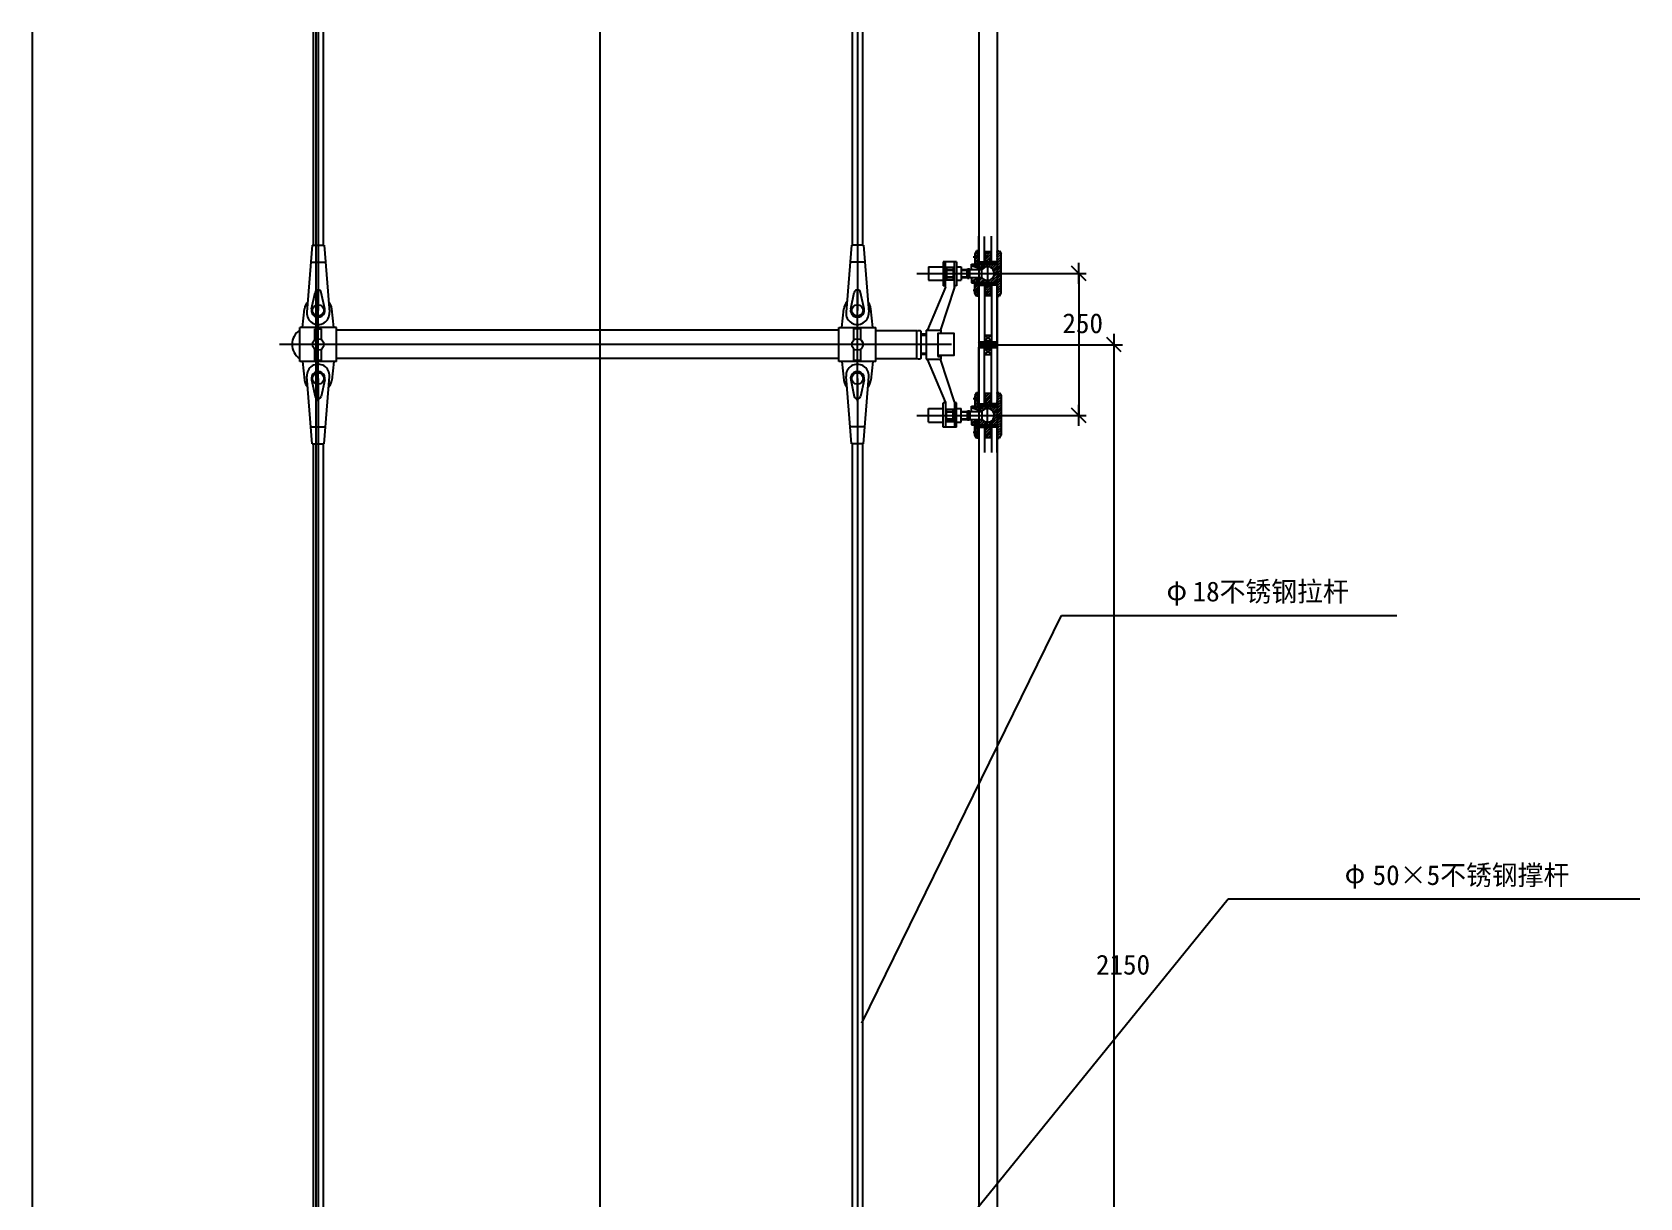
# Model space of a CAD drawing. Header units: metres. Extents: x 2140 to 4973, y 2412 to 6573.
# Drawn here: x 2140 to 4973, y 4519 to 6573 of the extents above; entities that cross this region are included whole.
import ezdxf

# ---------------------------------------------------------------- set-up
doc = ezdxf.new("R2010")
doc.units = ezdxf.units.M
for name, color, linetype in [('212', 2, 'Continuous'), ('中心线', 1, 'Continuous'), ('剖面线', 1, 'Continuous'), ('尺寸', 6, 'Continuous'), ('文字层', 125, 'Continuous'), ('虚线', 5, 'Continuous')]:
    doc.layers.add(name, color=color, linetype=linetype)
doc.dimstyles.get("Standard").update_dxf_attribs({"dimtxt": 2.5, "dimasz": 2.5, "dimexe": 1.25, "dimexo": 0.625, "dimtad": 1, "dimcen": 2.5, "dimazin": 3, "dimtfac": 1, "dimtmove": 0, "dimatfit": 3})

# ---------------------------------------------------------------- blocks, each defined once
blk = doc.blocks.new('CC')
blk.add_line((-34.02, 0), (35.09, 0))
blk.add_lwpolyline([(-23.48, -23.39), (23.76, 23.82)])

msp = doc.modelspace()

# ---------------------------------------------------------------- hatches: boundary and pattern name
at = {"layer": '中心线'}
h = msp.add_hatch(dxfattribs=at)
h.set_pattern_fill('ANSI37', scale=0.5)
h.paths.add_polyline_path([(3818.3, 6029.65), (3818.3, 6027.65), (3808.22, 6027.65, -0.27), (3808.3, 6017.78), (3808.3, 6017.65), (3818.3, 6017.65), (3818.3, 6015.65), (3830.3, 6015.65), (3830.3, 6017.65), (3840.3, 6017.65, -0.28), (3840.3, 6027.65), (3830.3, 6027.65), (3830.3, 6029.65)])
at = {"layer": '剖面线'}
h = msp.add_hatch(dxfattribs=at)
h.set_pattern_fill('ANSI31')
h.paths.add_polyline_path([(3813.67, 6141.11), (3795.33, 6134.87), (3795.33, 6132.61), (3810.33, 6132.61), (3810.33, 6131.61), (3841.3, 6131.61), (3841.3, 6108.05), (3844.3, 6108.05), (3847.3, 6113.24), (3847.3, 6148.11), (3835.41, 6148.11, -0.41), (3823.41, 6136.11, -0.24)])
h.paths.add_polyline_path([(3847.3, 6148.11), (3847.3, 6182.98), (3844.37, 6188.05), (3841.3, 6188.05), (3841.3, 6164.61), (3810.33, 6164.61), (3810.33, 6163.61), (3795.33, 6163.61), (3795.33, 6161.35), (3813.67, 6155.11, -0.24), (3823.41, 6160.11, -0.25), (3833.41, 6154.75, -0.15), (3835.41, 6148.11)])
h = msp.add_hatch(dxfattribs=at)
h.set_pattern_fill('ANSI31')
h.paths.add_polyline_path([(3807.22, 6131.61), (3801.22, 6131.61), (3801.22, 6120.03), (3804.22, 6120.03), (3805.08, 6118.53), (3804.22, 6117.03), (3801.22, 6117.03), (3801.22, 6113.31), (3804.22, 6108.11), (3807.22, 6108.11)])
h.paths.add_polyline_path([(3801.22, 6164.61), (3807.22, 6164.61), (3807.22, 6188.11), (3804.22, 6188.11), (3801.22, 6182.92), (3801.22, 6179.2), (3804.22, 6179.2), (3805.08, 6177.7), (3804.22, 6176.2), (3801.22, 6176.2)])
h.paths.add_polyline_path([(3829.3, 6187.11), (3819.3, 6187.11), (3819.3, 6170.61), (3822.3, 6170.61), (3822.3, 6166.61), (3808.22, 6166.61), (3808.22, 6164.61), (3840.3, 6164.61), (3840.3, 6166.61), (3826.3, 6166.61), (3826.3, 6170.61), (3829.3, 6170.61)])
h.paths.add_polyline_path([(3819.3, 6109.11), (3829.3, 6109.11), (3829.3, 6125.61), (3826.3, 6125.61), (3826.3, 6129.61), (3840.3, 6129.61), (3840.3, 6131.61), (3808.3, 6131.61), (3808.3, 6129.61), (3822.3, 6129.61), (3822.3, 6125.61), (3819.3, 6125.61)])
h = msp.add_hatch(dxfattribs=at)
h.set_pattern_fill('ANSI37', scale=0.2)
h.paths.add_polyline_path([(3807.22, 6108.11), (3808.3, 6108.11), (3808.3, 6131.61), (3807.22, 6131.61)])
h.paths.add_polyline_path([(3808.22, 6188.11), (3807.22, 6188.11), (3807.22, 6164.61), (3808.22, 6164.61)])
h.paths.add_polyline_path([(3840.3, 6164.61), (3841.3, 6164.61), (3841.3, 6188.05), (3840.3, 6188.05)])
h.paths.add_polyline_path([(3840.3, 6108.05), (3841.3, 6108.05), (3841.3, 6131.61), (3840.3, 6131.61)])
h = msp.add_hatch(dxfattribs=at)
h.set_pattern_fill('ANSI37', scale=0.25)
h.paths.add_polyline_path([(3818.3, 6127.61), (3818.3, 6109.11), (3819.3, 6109.11), (3819.3, 6125.61), (3822.3, 6125.61), (3822.3, 6129.61), (3808.3, 6129.61), (3808.3, 6127.61)])
h.paths.add_polyline_path([(3826.3, 6129.61), (3826.3, 6125.61), (3829.3, 6125.61), (3829.3, 6109.11), (3830.3, 6109.11), (3830.3, 6127.61), (3840.3, 6127.61), (3840.3, 6129.61)])
h.paths.add_polyline_path([(3826.3, 6170.61), (3826.3, 6166.61), (3840.3, 6166.61), (3840.3, 6168.61), (3830.3, 6168.61), (3830.3, 6187.11), (3829.3, 6187.11), (3829.3, 6170.61)])
h.paths.add_polyline_path([(3822.3, 6170.61), (3819.3, 6170.61), (3819.3, 6187.11), (3818.3, 6187.11), (3818.3, 6168.61), (3808.22, 6168.61), (3808.22, 6166.61), (3822.3, 6166.61)])
h = msp.add_hatch(dxfattribs=at)
h.set_pattern_fill('ANSI31')
h.paths.add_polyline_path([(3847.3, 5932.98), (3844.3, 5938.17), (3841.3, 5938.17), (3841.3, 5914.61), (3810.33, 5914.61), (3810.33, 5913.61), (3795.33, 5913.61), (3795.33, 5911.35), (3813.67, 5905.11, -0.24), (3823.41, 5910.11, -0.41), (3835.41, 5898.11), (3847.3, 5898.11)])
h.paths.add_polyline_path([(3847.3, 5898.11), (3835.41, 5898.11, -0.15), (3833.41, 5891.48, -0.25), (3823.41, 5886.11, -0.24), (3813.67, 5891.11), (3795.33, 5884.87), (3795.33, 5882.61), (3810.33, 5882.61), (3810.33, 5881.61), (3841.3, 5881.61), (3841.3, 5858.17), (3844.37, 5858.17), (3847.3, 5863.24)])
h = msp.add_hatch(dxfattribs=at)
h.set_pattern_fill('ANSI31')
h.paths.add_polyline_path([(3807.22, 5938.11), (3804.22, 5938.11), (3801.22, 5932.92), (3801.22, 5929.2), (3804.22, 5929.2), (3805.08, 5927.7), (3804.22, 5926.2), (3801.22, 5926.2), (3801.22, 5914.61), (3807.22, 5914.61)])
h.paths.add_polyline_path([(3801.22, 5870.03), (3804.22, 5870.03), (3805.08, 5868.53), (3804.22, 5867.03), (3801.22, 5867.03), (3801.22, 5863.31), (3804.22, 5858.11), (3807.22, 5858.11), (3807.22, 5881.61), (3801.22, 5881.61)])
h.paths.add_polyline_path([(3829.3, 5875.61), (3826.3, 5875.61), (3826.3, 5879.61), (3840.3, 5879.61), (3840.3, 5881.61), (3808.22, 5881.61), (3808.22, 5879.61), (3822.3, 5879.61), (3822.3, 5875.61), (3819.3, 5875.61), (3819.3, 5859.11), (3829.3, 5859.11)])
h.paths.add_polyline_path([(3819.3, 5920.61), (3822.3, 5920.61), (3822.3, 5916.61), (3808.3, 5916.61), (3808.3, 5914.61), (3840.3, 5914.61), (3840.3, 5916.61), (3826.3, 5916.61), (3826.3, 5920.61), (3829.3, 5920.61), (3829.3, 5937.11), (3819.3, 5937.11)])
h = msp.add_hatch(dxfattribs=at)
h.set_pattern_fill('ANSI37', scale=0.2)
h.paths.add_polyline_path([(3808.3, 5938.11), (3807.22, 5938.11), (3807.22, 5914.61), (3808.3, 5914.61)])
h.paths.add_polyline_path([(3808.22, 5881.61), (3807.22, 5881.61), (3807.22, 5858.11), (3808.22, 5858.11)])
h.paths.add_polyline_path([(3841.3, 5881.61), (3840.3, 5881.61), (3840.3, 5858.17), (3841.3, 5858.17)])
h.paths.add_polyline_path([(3841.3, 5938.17), (3840.3, 5938.17), (3840.3, 5914.61), (3841.3, 5914.61)])
h = msp.add_hatch(dxfattribs=at)
h.set_pattern_fill('ANSI37', scale=0.25)
h.paths.add_polyline_path([(3818.3, 5918.61), (3808.3, 5918.61), (3808.3, 5916.61), (3822.3, 5916.61), (3822.3, 5920.61), (3819.3, 5920.61), (3819.3, 5937.11), (3818.3, 5937.11)])
h.paths.add_polyline_path([(3840.3, 5916.61), (3840.3, 5918.61), (3830.3, 5918.61), (3830.3, 5937.11), (3829.3, 5937.11), (3829.3, 5920.61), (3826.3, 5920.61), (3826.3, 5916.61)])
h.paths.add_polyline_path([(3829.3, 5875.61), (3829.3, 5859.11), (3830.3, 5859.11), (3830.3, 5877.61), (3840.3, 5877.61), (3840.3, 5879.61), (3826.3, 5879.61), (3826.3, 5875.61)])
h.paths.add_polyline_path([(3822.3, 5879.61), (3808.22, 5879.61), (3808.22, 5877.61), (3818.3, 5877.61), (3818.3, 5859.11), (3819.3, 5859.11), (3819.3, 5875.61), (3822.3, 5875.61)])

# ---------------------------------------------------------------- linework, layer by layer
for p, q in [((2635.22, 6573.45), (2635.22, 6198.11)), ((2653.22, 6573.45), (2653.22, 6198.11)), ((3585.22, 6573.45), (3585.22, 6198.11)), ((3603.22, 6573.45), (3603.22, 6198.11)), ((3808.3, 6573.45), (3808.3, 3159.04)), ((3840.3, 6573.45), (3840.3, 3159.04)), ((3808.22, 6164.61), (3808.22, 6213.77)), ((3818.3, 6168.61), (3818.3, 6213.54)), ((3830.3, 6168.61), (3830.3, 6213.77)), ((3840.3, 6213.74), (3840.3, 6164.61)), ((2633.7, 6198.11), (2624.28, 6079.7)), ((2633.7, 6198.11), (2654.74, 6198.11)), ((2654.74, 6198.11), (2664.16, 6079.7)), ((3583.7, 6198.11), (3574.28, 6079.7)), ((3604.74, 6198.11), (3583.7, 6198.11)), ((3604.74, 6198.11), (3614.16, 6079.7)), ((3804.22, 6188.11), (3801.22, 6182.92)), ((3801.22, 6182.92), (3801.22, 6164.61)), ((3801.22, 6179.2), (3804.22, 6179.2)), ((3801.22, 6176.2), (3804.22, 6176.2)), ((3808.22, 6188.11), (3804.22, 6188.11)), ((3805.08, 6177.7), (3804.22, 6179.2)), ((3804.22, 6179.2), (3804.22, 6176.2)), ((3804.22, 6176.2), (3805.08, 6177.7)), ((3807.22, 6188.11), (3807.22, 6164.61)), ((3818.3, 6187.11), (3830.3, 6187.11)), ((3819.3, 6187.11), (3819.3, 6170.61)), ((3829.3, 6187.11), (3829.3, 6170.61)), ((3840.3, 6188.05), (3844.3, 6188.05)), ((3841.3, 6164.61), (3841.3, 6188.05)), ((3841.3, 6164.61), (3841.3, 6188.05)), ((3844.35, 6188.08), (3847.3, 6182.98)), ((3847.3, 6148.11), (3847.3, 6182.98)), ((2631.31, 6168.11), (2657.13, 6168.11)), ((3607.13, 6168.11), (3581.31, 6168.11)), ((3719.6, 6160.11), (3745.24, 6160.11)), ((3719.6, 6160.11), (3719.6, 6136.11)), ((3749.24, 6168.95), (3745.24, 6168.95)), ((3745.24, 6168.95), (3745.24, 6126.19)), ((3765.24, 6168.95), (3749.24, 6168.95)), ((3749.24, 6123.95), (3749.24, 6168.95)), ((3749.24, 6159.11), (3765.24, 6159.11)), ((3751.24, 6158.61), (3749.24, 6158.61)), ((3751.24, 6158.61), (3751.24, 6137.61)), ((3751.24, 6155.11), (3763.03, 6155.11)), ((3751.24, 6154.11), (3763.03, 6154.11)), ((3763.03, 6158.61), (3765.03, 6158.61)), ((3763.03, 6158.61), (3763.03, 6137.61)), ((3769.05, 6168.95), (3765.24, 6168.95)), ((3765.24, 6123.95), (3765.24, 6168.95)), ((3769.05, 6168.95), (3769.05, 6126.19)), ((3769.05, 6160.11), (3777.05, 6160.11)), ((3777.05, 6160.11), (3777.05, 6136.11)), ((3777.05, 6155.11), (3787.4, 6155.11)), ((3777.05, 6154.11), (3787.4, 6154.11)), ((3787.4, 6155.11), (3788.4, 6156.11)), ((3787.4, 6155.11), (3788.4, 6156.11)), ((3787.4, 6141.11), (3787.4, 6155.11)), ((3787.4, 6141.11), (3787.4, 6155.11)), ((3788.4, 6140.11), (3788.4, 6156.11)), ((3788.4, 6156.11), (3791.4, 6156.11)), ((3788.4, 6140.11), (3788.4, 6156.11)), ((3788.4, 6156.11), (3791.4, 6156.11)), ((3791.4, 6140.11), (3791.4, 6156.11)), ((3792.4, 6155.11), (3791.4, 6156.11)), ((3791.4, 6140.11), (3791.4, 6156.11)), ((3792.4, 6155.11), (3791.4, 6156.11)), ((3792.4, 6155.11), (3813.67, 6155.11)), ((3792.4, 6141.11), (3792.4, 6155.11)), ((3792.4, 6141.11), (3792.4, 6155.11)), ((3795.33, 6164.61), (3841.3, 6164.61)), ((3795.33, 6164.61), (3841.3, 6164.61)), ((3795.33, 6155.11), (3795.33, 6164.61)), ((3795.33, 6163.61), (3810.33, 6163.61)), ((3813.67, 6155.11), (3795.33, 6161.35)), ((3808.22, 6168.61), (3818.3, 6168.61)), ((3808.22, 6166.61), (3822.3, 6166.61)), ((3808.22, 6164.61), (3840.3, 6164.61)), ((3810.33, 6163.61), (3810.33, 6164.61)), ((3813.67, 6141.11), (3813.67, 6155.11)), ((3819.3, 6170.61), (3822.3, 6170.61)), ((3822.3, 6170.61), (3822.3, 6166.61)), ((3823.41, 6160.11), (3823.41, 6161.11)), ((3826.3, 6170.61), (3826.3, 6166.61)), ((3829.3, 6170.61), (3826.3, 6170.61)), ((3840.3, 6166.61), (3826.3, 6166.61)), ((3840.3, 6168.61), (3830.3, 6168.61)), ((3847.3, 6113.24), (3847.3, 6148.11)), ((3749.24, 6123.95), (3717.57, 6049.07)), ((3719.6, 6136.11), (3745.24, 6136.11)), ((3765.24, 6123.95), (3740.49, 6049.07)), ((3749.24, 6126.19), (3745.24, 6126.19)), ((3751.24, 6137.61), (3749.24, 6137.61)), ((3749.24, 6137.11), (3765.24, 6137.11)), ((3751.24, 6142.11), (3763.03, 6142.11)), ((3751.24, 6141.11), (3763.03, 6141.11)), ((3763.03, 6137.61), (3765.03, 6137.61)), ((3769.05, 6126.19), (3765.24, 6126.19)), ((3769.05, 6136.11), (3777.05, 6136.11)), ((3777.05, 6142.11), (3787.4, 6142.11)), ((3777.05, 6141.11), (3787.4, 6141.11)), ((3787.4, 6141.11), (3788.4, 6140.11)), ((3787.4, 6141.11), (3788.4, 6140.11)), ((3788.4, 6140.11), (3791.4, 6140.11)), ((3788.4, 6140.11), (3791.4, 6140.11)), ((3792.4, 6141.11), (3791.4, 6140.11)), ((3792.4, 6141.11), (3791.4, 6140.11)), ((3792.4, 6141.11), (3813.67, 6141.11)), ((3795.33, 6141.11), (3795.33, 6131.61)), ((3813.67, 6141.11), (3795.33, 6134.87)), ((3795.33, 6132.61), (3810.33, 6132.61)), ((3795.33, 6131.61), (3841.3, 6131.61)), ((3795.33, 6131.61), (3841.3, 6131.61)), ((3801.22, 6113.31), (3801.22, 6131.61)), ((3801.22, 6120.03), (3804.22, 6120.03)), ((3804.22, 6120.03), (3805.08, 6118.53)), ((3804.22, 6117.03), (3804.22, 6120.03)), ((3805.08, 6118.53), (3804.22, 6117.03)), ((3807.22, 6131.61), (3807.22, 6108.11)), ((3808.22, 6131.61), (3840.3, 6131.61)), ((3808.22, 6129.61), (3822.3, 6129.61)), ((3808.22, 6127.61), (3818.3, 6127.61)), ((3808.3, 6131.61), (3808.3, 6027.65)), ((3810.33, 6132.61), (3810.33, 6131.61)), ((3818.3, 6127.61), (3818.3, 6027.65)), ((3819.3, 6109.11), (3819.3, 6125.61)), ((3819.3, 6125.61), (3822.3, 6125.61)), ((3822.3, 6125.61), (3822.3, 6129.61)), ((3823.41, 6136.11), (3823.41, 6135.11)), ((3826.3, 6125.61), (3826.3, 6129.61)), ((3840.3, 6129.61), (3826.3, 6129.61)), ((3829.3, 6125.61), (3826.3, 6125.61)), ((3829.3, 6109.11), (3829.3, 6125.61)), ((3830.3, 6127.61), (3830.3, 6027.65)), ((3840.3, 6127.61), (3830.3, 6127.61)), ((3840.3, 6027.65), (3840.3, 6131.61)), ((3841.3, 6108.05), (3841.3, 6131.61)), ((2632.49, 6085.62), (2638.72, 6114.76)), ((2655.95, 6085.62), (2649.72, 6114.76)), ((3582.49, 6085.62), (3588.72, 6114.76)), ((3605.95, 6085.62), (3599.72, 6114.76)), ((3801.22, 6117.03), (3804.22, 6117.03)), ((3804.22, 6108.11), (3801.22, 6113.31)), ((3808.22, 6108.11), (3804.22, 6108.11)), ((3818.3, 6109.11), (3830.3, 6109.11)), ((3840.3, 6108.05), (3844.3, 6108.05)), ((3844.35, 6108.14), (3847.3, 6113.24)), ((2616.72, 6053.11), (2620.37, 6085.78)), ((2671.72, 6053.11), (2668.07, 6085.78)), ((3566.72, 6053.11), (3570.37, 6085.78)), ((3621.72, 6053.11), (3618.07, 6085.78)), ((2611.72, 5993.11), (2611.72, 6053.11)), ((2676.22, 6053.11), (2611.72, 6053.11)), ((2676.72, 6053.11), (2611.72, 6053.11)), ((2638.22, 6031.11), (2638.22, 6050.61)), ((2638.22, 6050.61), (2650.22, 6050.61)), ((2650.22, 6031.11), (2650.22, 6050.61)), ((2676.72, 5993.11), (2676.72, 6053.11)), ((3561.72, 6048.11), (2676.72, 6048.11)), ((3561.72, 5993.11), (3561.72, 6053.11)), ((3561.72, 6053.11), (3626.72, 6053.11)), ((3562.22, 6053.11), (3626.72, 6053.11)), ((3600.22, 6050.61), (3588.22, 6050.61)), ((3588.22, 6031.11), (3588.22, 6050.61)), ((3600.22, 6031.11), (3600.22, 6050.61)), ((3626.72, 5993.11), (3626.72, 6053.11)), ((3626.72, 6047.65), (3698.74, 6047.65)), ((3698.74, 6047.63), (3698.73, 6047.65)), ((3698.74, 6023.11), (3698.74, 6047.65)), ((3698.74, 6046.6), (3700.39, 6047.65)), ((3700.39, 6047.65), (3705.09, 6047.65)), ((3706.74, 6046.6), (3705.09, 6047.65)), ((3706.74, 6023.11), (3706.74, 6046.6)), ((3715.24, 6041.11), (3706.74, 6041.11)), ((3715.24, 6039.11), (3706.74, 6039.11)), ((3715.24, 6048.15), (3715.24, 6023.11)), ((3715.24, 6048.15), (3741.24, 6048.15)), ((3736.24, 6043.15), (3736.24, 6002.15)), ((3736.24, 6043.15), (3741.24, 6043.15)), ((3736.24, 6038.45), (3736.24, 6006.84)), ((3741.24, 6048.15), (3741.24, 6043.15)), ((3818.3, 6039.65), (3830.3, 6039.65)), ((3818.3, 6039.65), (3830.3, 6029.65)), ((3818.3, 6029.65), (3830.3, 6039.65)), ((2638.22, 5995.61), (2638.22, 6015.11)), ((2650.22, 5995.61), (2650.22, 6015.11)), ((3588.22, 5995.61), (3588.22, 6015.11)), ((3600.22, 5995.61), (3600.22, 6015.11)), ((3698.74, 5997.65), (3698.74, 6023.11)), ((3706.74, 5998.7), (3706.74, 6023.11)), ((3715.24, 6007.11), (3706.74, 6007.11)), ((3715.24, 6005.11), (3706.74, 6005.11)), ((3715.24, 6023.11), (3715.24, 5997.15)), ((3808.22, 6027.65), (3818.3, 6027.65)), ((3808.22, 6017.65), (3818.3, 6017.65)), ((3808.3, 5914.61), (3808.3, 6017.78)), ((3818.3, 6029.65), (3830.3, 6029.65)), ((3818.3, 5918.61), (3818.3, 6017.65)), ((3818.3, 6015.65), (3830.3, 6005.65)), ((3818.3, 6005.65), (3830.3, 6015.65)), ((3818.3, 6015.65), (3830.3, 6015.65)), ((3818.3, 6005.65), (3830.3, 6005.65)), ((3830.3, 6027.65), (3840.3, 6027.65)), ((3830.3, 5918.61), (3830.3, 6017.65)), ((3830.3, 6017.65), (3840.3, 6017.65)), ((3840.3, 6027.65), (3840.3, 6017.65)), ((3840.3, 6017.65), (3840.3, 5914.61)), ((2676.72, 5993.11), (2611.72, 5993.11)), ((2676.22, 5993.11), (2611.72, 5993.11)), ((2616.72, 5993.11), (2620.37, 5960.45)), ((2638.22, 5995.61), (2650.22, 5995.61)), ((2671.72, 5993.11), (2668.07, 5960.45)), ((3561.72, 5998.11), (2676.72, 5998.11)), ((3626.22, 5993.11), (3561.72, 5993.11)), ((3626.72, 5993.11), (3561.72, 5993.11)), ((3566.72, 5993.11), (3570.37, 5960.45)), ((3588.22, 5995.61), (3600.22, 5995.61)), ((3621.72, 5993.11), (3618.07, 5960.45)), ((3626.72, 5998.57), (3698.74, 5998.57)), ((3700.39, 5997.65), (3705.09, 5997.65)), ((3706.74, 5998.7), (3705.09, 5997.65)), ((3715.24, 5997.15), (3741.24, 5997.15)), ((3749.24, 5922.27), (3717.57, 5997.15)), ((3736.24, 6002.15), (3741.24, 6002.15)), ((3765.24, 5922.27), (3740.49, 5997.15)), ((3741.24, 6002.15), (3741.24, 5997.15)), ((2633.7, 5848.11), (2624.28, 5966.53)), ((2632.49, 5960.6), (2638.72, 5931.46)), ((2655.95, 5960.6), (2649.72, 5931.46)), ((2654.74, 5848.11), (2664.16, 5966.53)), ((3583.7, 5848.11), (3574.28, 5966.53)), ((3582.49, 5960.6), (3588.72, 5931.46)), ((3605.95, 5960.6), (3599.72, 5931.46)), ((3604.74, 5848.11), (3614.16, 5966.53)), ((3745.24, 5877.27), (3745.24, 5920.03)), ((3749.24, 5920.03), (3745.24, 5920.03)), ((3749.24, 5922.27), (3749.24, 5877.27)), ((3765.24, 5922.27), (3765.24, 5877.27)), ((3769.05, 5920.03), (3765.24, 5920.03)), ((3769.05, 5877.27), (3769.05, 5920.03)), ((3804.22, 5938.11), (3801.22, 5932.92)), ((3801.22, 5932.92), (3801.22, 5914.61)), ((3801.22, 5929.2), (3804.22, 5929.2)), ((3801.22, 5926.2), (3804.22, 5926.2)), ((3808.22, 5938.11), (3804.22, 5938.11)), ((3804.22, 5929.2), (3804.22, 5926.2)), ((3805.08, 5927.7), (3804.22, 5929.2)), ((3804.22, 5926.2), (3805.08, 5927.7)), ((3807.22, 5914.61), (3807.22, 5938.11)), ((3818.3, 5937.11), (3830.3, 5937.11)), ((3819.3, 5937.11), (3819.3, 5920.61)), ((3819.3, 5920.61), (3822.3, 5920.61)), ((3822.3, 5920.61), (3822.3, 5916.61)), ((3826.3, 5920.61), (3826.3, 5916.61)), ((3829.3, 5920.61), (3826.3, 5920.61)), ((3829.3, 5937.11), (3829.3, 5920.61)), ((3840.3, 5938.17), (3844.3, 5938.17)), ((3841.3, 5938.17), (3841.3, 5914.61)), ((3844.35, 5938.08), (3847.3, 5932.98)), ((3847.3, 5932.98), (3847.3, 5898.11)), ((3719.6, 5886.11), (3719.6, 5910.11)), ((3719.6, 5910.11), (3745.24, 5910.11)), ((3749.24, 5909.11), (3765.24, 5909.11)), ((3751.24, 5908.61), (3749.24, 5908.61)), ((3751.24, 5887.61), (3751.24, 5908.61)), ((3751.24, 5905.11), (3763.03, 5905.11)), ((3751.24, 5904.11), (3763.03, 5904.11)), ((3751.24, 5892.11), (3763.03, 5892.11)), ((3763.03, 5887.61), (3763.03, 5908.61)), ((3763.03, 5908.61), (3765.03, 5908.61)), ((3769.05, 5910.11), (3777.05, 5910.11)), ((3777.05, 5886.11), (3777.05, 5910.11)), ((3777.05, 5905.11), (3787.4, 5905.11)), ((3777.05, 5904.11), (3787.4, 5904.11)), ((3777.05, 5892.11), (3787.4, 5892.11)), ((3787.4, 5905.11), (3788.4, 5906.11)), ((3787.4, 5905.11), (3788.4, 5906.11)), ((3787.4, 5905.11), (3787.4, 5891.11)), ((3787.4, 5905.11), (3787.4, 5891.11)), ((3788.4, 5906.11), (3791.4, 5906.11)), ((3788.4, 5906.11), (3788.4, 5890.11)), ((3788.4, 5906.11), (3791.4, 5906.11)), ((3788.4, 5906.11), (3788.4, 5890.11)), ((3792.4, 5905.11), (3791.4, 5906.11)), ((3791.4, 5906.11), (3791.4, 5890.11)), ((3792.4, 5905.11), (3791.4, 5906.11)), ((3791.4, 5906.11), (3791.4, 5890.11)), ((3792.4, 5905.11), (3792.4, 5891.11)), ((3792.4, 5905.11), (3792.4, 5891.11)), ((3792.4, 5905.11), (3813.67, 5905.11)), ((3795.33, 5905.11), (3795.33, 5914.61)), ((3795.33, 5914.61), (3841.3, 5914.61)), ((3795.33, 5914.61), (3841.3, 5914.61)), ((3795.33, 5913.61), (3810.33, 5913.61)), ((3813.67, 5905.11), (3795.33, 5911.35)), ((3808.22, 5918.61), (3818.3, 5918.61)), ((3808.22, 5916.61), (3822.3, 5916.61)), ((3808.22, 5914.61), (3840.3, 5914.61)), ((3810.33, 5913.61), (3810.33, 5914.61)), ((3813.67, 5905.11), (3813.67, 5891.11)), ((3823.41, 5910.11), (3823.41, 5911.11)), ((3840.3, 5916.61), (3826.3, 5916.61)), ((3840.3, 5918.61), (3830.3, 5918.61)), ((3847.3, 5898.11), (3847.3, 5863.24)), ((2631.31, 5878.11), (2657.13, 5878.11)), ((3607.13, 5878.11), (3581.31, 5878.11)), ((3719.6, 5886.11), (3745.24, 5886.11)), ((3749.24, 5877.27), (3745.24, 5877.27)), ((3751.24, 5887.61), (3749.24, 5887.61)), ((3749.24, 5887.11), (3765.24, 5887.11)), ((3765.24, 5877.27), (3749.24, 5877.27)), ((3751.24, 5891.11), (3763.03, 5891.11)), ((3763.03, 5887.61), (3765.03, 5887.61)), ((3769.05, 5877.27), (3765.24, 5877.27)), ((3769.05, 5886.11), (3777.05, 5886.11)), ((3777.05, 5891.11), (3787.4, 5891.11)), ((3787.4, 5891.11), (3788.4, 5890.11)), ((3787.4, 5891.11), (3788.4, 5890.11)), ((3788.4, 5890.11), (3791.4, 5890.11)), ((3788.4, 5890.11), (3791.4, 5890.11)), ((3792.4, 5891.11), (3791.4, 5890.11)), ((3792.4, 5891.11), (3791.4, 5890.11)), ((3792.4, 5891.11), (3813.67, 5891.11)), ((3795.33, 5891.11), (3795.33, 5881.61)), ((3813.67, 5891.11), (3795.33, 5884.87)), ((3795.33, 5882.61), (3810.33, 5882.61)), ((3795.33, 5881.61), (3841.3, 5881.61)), ((3795.33, 5881.61), (3841.3, 5881.61)), ((3801.22, 5863.31), (3801.22, 5881.61)), ((3801.22, 5870.03), (3804.22, 5870.03)), ((3801.22, 5867.03), (3804.22, 5867.03)), ((3804.22, 5867.03), (3804.22, 5870.03)), ((3804.22, 5870.03), (3805.08, 5868.53)), ((3805.08, 5868.53), (3804.22, 5867.03)), ((3807.22, 5858.11), (3807.22, 5881.61)), ((3808.22, 5881.61), (3808.22, 5832.45)), ((3808.22, 5881.61), (3840.3, 5881.61)), ((3808.22, 5879.61), (3822.3, 5879.61)), ((3808.22, 5877.61), (3818.3, 5877.61)), ((3810.33, 5882.61), (3810.33, 5881.61)), ((3818.3, 5877.61), (3818.3, 5832.68)), ((3819.3, 5859.11), (3819.3, 5875.61)), ((3819.3, 5875.61), (3822.3, 5875.61)), ((3822.3, 5875.61), (3822.3, 5879.61)), ((3823.41, 5886.11), (3823.41, 5885.11)), ((3826.3, 5875.61), (3826.3, 5879.61)), ((3840.3, 5879.61), (3826.3, 5879.61)), ((3829.3, 5875.61), (3826.3, 5875.61)), ((3829.3, 5859.11), (3829.3, 5875.61)), ((3830.3, 5877.61), (3830.3, 5832.45)), ((3840.3, 5877.61), (3830.3, 5877.61)), ((3840.3, 5832.48), (3840.3, 5881.61)), ((3841.3, 5881.61), (3841.3, 5858.17)), ((3841.3, 5881.61), (3841.3, 5858.17)), ((2633.7, 5848.11), (2654.74, 5848.11)), ((2635.22, 5848.11), (2635.22, 4048.11)), ((2653.22, 5848.11), (2653.22, 4048.11)), ((3604.74, 5848.11), (3583.7, 5848.11)), ((3585.22, 5848.11), (3585.22, 4048.11)), ((3603.22, 5848.11), (3603.22, 4048.11)), ((3804.22, 5858.11), (3801.22, 5863.31)), ((3808.22, 5858.11), (3804.22, 5858.11)), ((3818.3, 5859.11), (3830.3, 5859.11)), ((3840.3, 5858.17), (3844.3, 5858.17)), ((3844.35, 5858.14), (3847.3, 5863.24))]:
    msp.add_line(p, q)
msp.add_lwpolyline([(3736.24, 6004.08), (3764.96, 6004.08), (3764.96, 6042.15), (3736.24, 6042.15)], close=True)
for centre in [(2644.22, 6083.11), (3594.22, 6083.11), (2644.22, 6023.11), (3594.22, 6023.11), (2644.22, 5963.11), (3594.22, 5963.11)]:
    msp.add_circle(centre, 10)
for centre, radius, start, end in [((3823.41, 6148.11), 12, 90, 144.31), ((3823.41, 6148.11), 12, 33.56, 90), ((3823.41, 6148.11), 12, 270, 33.56), ((2644.22, 6113.58), 5.63, 12.08, 167.92), ((3594.22, 6113.58), 5.63, 12.08, 167.92), ((3823.41, 6148.11), 12, 215.69, 270), ((2644.22, 6083.11), 24, 140.22, 173.63), ((2644.22, 6083.11), 24, 6.37, 39.78), ((3594.22, 6083.11), 24, 140.22, 173.63), ((3594.22, 6083.11), 24, 6.37, 39.78), ((2644.22, 6078.11), 20, 175.45, 4.55), ((2644.22, 6083.11), 12, 167.92, 12.08), ((3594.22, 6078.11), 20, 175.45, 4.55), ((3594.22, 6083.11), 12, 167.92, 12.08), ((2628.15, 6023.11), 29.92, 123.31, 236.69), ((3799.97, 6022.65), 9.65, 328.78, 31.22), ((3848.55, 6022.65), 9.65, 148.78, 211.22), ((2644.22, 5968.11), 20, 355.45, 184.55), ((3594.22, 5968.11), 20, 355.45, 184.55), ((2644.22, 5963.11), 24, 186.37, 219.78), ((2644.22, 5963.11), 12, 347.92, 192.08), ((2644.22, 5963.11), 24, 320.22, 353.63), ((3594.22, 5963.11), 24, 186.37, 219.78), ((3594.22, 5963.11), 12, 347.92, 192.08), ((3594.22, 5963.11), 24, 320.22, 353.63), ((2644.22, 5932.64), 5.63, 192.08, 347.92), ((3594.22, 5932.64), 5.63, 192.08, 347.92), ((3823.41, 5898.11), 12, 90, 144.31), ((3823.41, 5898.11), 12, 326.44, 90), ((3823.41, 5898.11), 12, 215.69, 270), ((3823.41, 5898.11), 12, 270, 326.44)]:
    msp.add_arc(centre, radius, start, end)
at = {"layer": '中心线'}
for p, q in [((2640.3, 6573.45), (2640.3, 3159.04)), ((2644.22, 6573.45), (2644.22, 6083.11)), ((3594.22, 6573.45), (3594.22, 6083.11)), ((3798.36, 6177.7), (3806.36, 6177.7)), ((3698.92, 6148.11), (3875.94, 6148.11)), ((3698.92, 6148.11), (3875.94, 6148.11)), ((3823.41, 6161.41), (3823.41, 6135.26)), ((2644.22, 5923.02), (2644.22, 6118.55)), ((3594.22, 5923.02), (3594.22, 6118.55)), ((3798.36, 6118.53), (3806.36, 6118.53)), ((3760.31, 6023.11), (2575.81, 6023.11)), ((2644.22, 5963.11), (2644.22, 3933.11)), ((3594.22, 5963.11), (3594.22, 3933.11)), ((3798.36, 5927.7), (3806.36, 5927.7)), ((3698.92, 5898.11), (3875.94, 5898.11)), ((3698.92, 5898.11), (3875.94, 5898.11)), ((3823.41, 5884.82), (3823.41, 5910.96)), ((3798.36, 5868.53), (3806.36, 5868.53))]:
    msp.add_line(p, q, dxfattribs=at)
at = {"layer": '尺寸'}
for p, q in [((3876.01, 6148.11), (3997.56, 6148.11)), ((3984.5, 6148.23), (3984.5, 6148.35)), ((3984.5, 6148.11), (3984.5, 5898.11)), ((3840.36, 6022.65), (4061.4, 6022.65)), ((4046.38, 3872.77), (4046.38, 6022.53)), ((3876.01, 5898.11), (3997.56, 5898.11)), ((3984.5, 5897.99), (3984.5, 5897.87))]:
    msp.add_line(p, q, dxfattribs=at)
for points in [[(3984.48, 6148.23), (3984.52, 6148.23), (3984.5, 6148.11)], [(4046.36, 6022.53), (4046.4, 6022.53), (4046.38, 6022.65)], [(3984.48, 5897.99), (3984.52, 5897.99), (3984.5, 5898.11)]]:
    msp.add_solid(points, dxfattribs=at)
at = {"layer": '虚线'}
for p, q in [((2140.3, 6573.45), (2140.3, 3159.04)), ((3140.3, 6573.45), (3140.3, 3159.04))]:
    msp.add_line(p, q, dxfattribs=at)

# ---------------------------------------------------------------- block references
at = {"xscale": 0.54, "yscale": 0.54, "zscale": 0.54, "rotation": 90}
for p in [(3984.5, 6148.11), (4046.38, 6022.65), (3984.5, 5897.87)]:
    msp.add_blockref('CC', p, dxfattribs=at)

# ---------------------------------------------------------------- texts
at = {"layer": '212'}
for p in [(4138.89, 5572.51), (4452.76, 5073.63)]:
    msp.add_text('φ', height=35, dxfattribs=at).set_placement(p)
at = {"layer": '尺寸', "char_height": 35, "attachment_point": 1}
for s, insert in [('\\A1;250', (3955.53, 6078.04)), ('\\A1;2150', (4014.61, 4947.65))]:
    msp.add_mtext(s, dxfattribs=dict(at, insert=insert))
at = {"layer": '文字层'}
for s, p in [('18不锈钢拉杆', (4184.86, 5570.32)), ('50×5不锈钢撑杆', (4502.01, 5070.54))]:
    msp.add_text(s, height=35, dxfattribs=at).set_placement(p)

# ---------------------------------------------------------------- leaders
for points in [[(3602.34, 4827.04), (3953.75, 5545.2), (4544.88, 5545.2)], [(3304.82, 3885.35), (4247.7, 5046.02), (4972.82, 5046.02)]]:
    msp.add_leader(points, dimstyle='Standard', dxfattribs=at)

doc.saveas('drawing.dxf')
